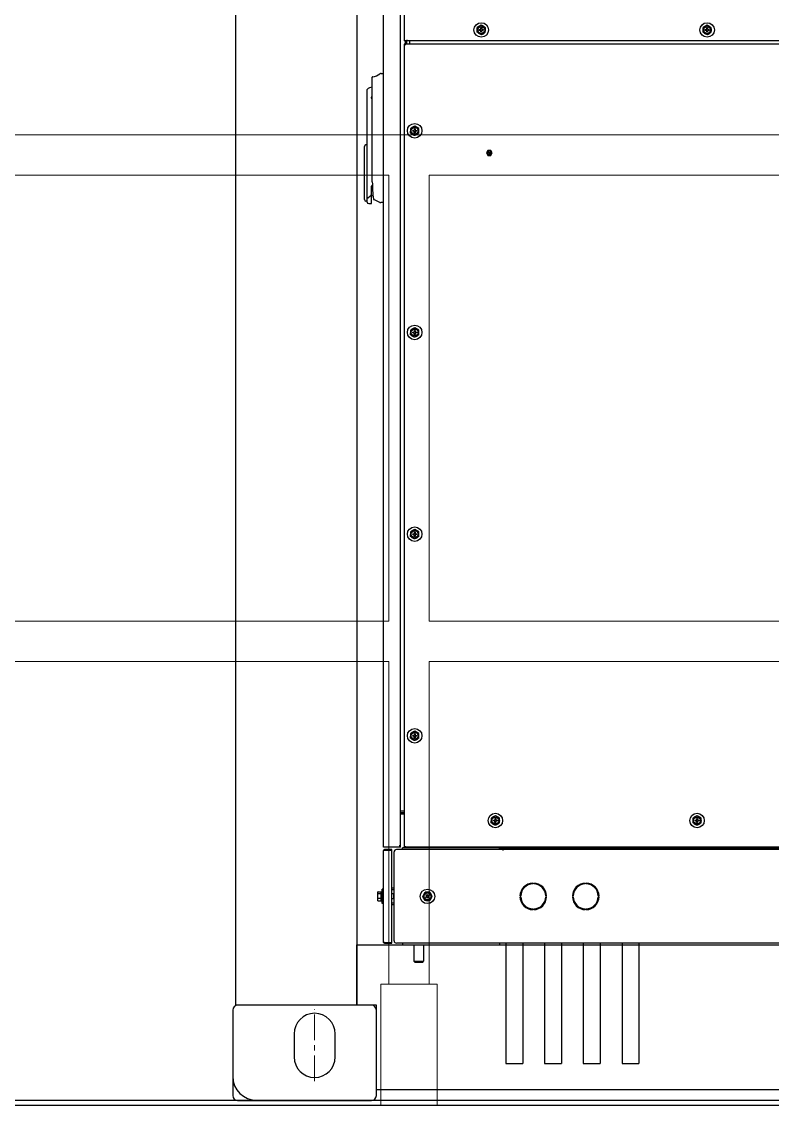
# Model space of a CAD drawing. Header units: millimetres. Extents: x 0 to 87554, y -20854 to 20404.
# Drawn here: x 35011 to 35942, y 15112 to 16455 of the extents above; entities that cross this region are included whole.
import ezdxf

# ---------------------------------------------------------------- set-up
doc = ezdxf.new("R2010")
doc.units = ezdxf.units.MM
doc.linetypes.add('CENTER', pattern=[50.8, 31.75, -6.35, 6.35, -6.35])
doc.layers.get('0').update_dxf_attribs({"lineweight": 15})
for name, color, linetype in [('02___PRT_ALL_AXES', 7, 'Continuous'), ('2401-00198_NFH-M5-12_0', 7, 'Continuous'), ('2401-00332-S-M12-30HM_0', 7, 'Continuous'), ('2401-01144-S-M6-16HWM_0', 7, 'Continuous'), ('2403-00165_B-M5-1_0', 7, 'Continuous'), ('4212-KH001_041_0', 7, 'Continuous'), ('4212-KH011_041_0', 7, 'Continuous'), ('4212-L0877_0', 7, 'Continuous'), ('4215-12647_0', 7, 'Continuous'), ('4215-12653_3_0', 7, 'Continuous'), ('4215-12655_1_0', 7, 'Continuous'), ('4215-12657_0', 7, 'Continuous'), ('4215-12661_1_0', 7, 'Continuous'), ('4215-17086_1_0', 7, 'Continuous'), ('4215-17086_4_0', 7, 'Continuous'), ('8SJ_MS839_0210_0', 7, 'Continuous'), ('8SJ_MS867-9_0570_0', 7, 'Continuous'), ('CORNER_FITTING-1_041_0', 7, 'Continuous'), ('DT-240_0', 7, 'Continuous'), ('EM-S-M6-ZC_0', 7, 'Continuous'), ('MS840-1-F____-76922_0', 7, 'Continuous'), ('MS840-1-F____-80589_0', 7, 'Continuous')]:
    doc.layers.add(name, color=color, linetype=linetype)
for name, color, linetype, lineweight in [('AM_0', 7, 'Continuous', 30), ('AM_7N', 4, 'CENTER', 15), ('THICK', 7, 'Continuous', 0)]:
    doc.layers.add(name, color=color, linetype=linetype, lineweight=lineweight)

# ---------------------------------------------------------------- blocks, each defined once
blk = doc.blocks.new('y65iu76u67u6')
at = {"color": 7, "linetype": 'Continuous'}
for p, q in [((945969.3, -88535.7), (937281.3, -88535.7)), ((938790.3, -88585.7), (937281.3, -88585.7)), ((938790.3, -89138.7), (938790.3, -88585.7)), ((938840.3, -89138.7), (938840.3, -88585.7)), ((940195.3, -88585.7), (938840.3, -88585.7)), ((938790.3, -89138.7), (937156.3, -89138.7)), ((940195.3, -89138.7), (938840.3, -89138.7)), ((938790.3, -89188.7), (937156.3, -89188.7)), ((938790.3, -89588.7), (938790.3, -89188.7)), ((938840.3, -89588.7), (938840.3, -89188.7)), ((940195.3, -89188.7), (938840.3, -89188.7)), ((938780.3, -89738.7), (938780.3, -89588.7)), ((938780.3, -89588.7), (938850.3, -89588.7)), ((938850.3, -89738.7), (938850.3, -89588.7))]:
    blk.add_line(p, q, dxfattribs=at)
at = {"layer": '02___PRT_ALL_AXES', "color": 7, "linetype": 'Continuous'}
blk.add_line((946154.3, -89738.7), (937096.3, -89738.7), dxfattribs=at)
blk = doc.blocks.new('gt55')
at = {"layer": '2401-00198_NFH-M5-12_0', "color": 87, "linetype": 'Continuous'}
for p, q in [((-2078.1, -796.8), (-2079.9, -800)), ((-2079.9, -800), (-2078.1, -803.2)), ((-2074.4, -796.8), (-2078.1, -796.8)), ((-2078.1, -799.5), (-2078, -799.5)), ((-2078.1, -800.5), (-2078.1, -799.5)), ((-2077.9, -800.5), (-2078.1, -800.5)), ((-2078.1, -803.2), (-2074.4, -803.2)), ((-2078, -799.5), (-2078, -800.3)), ((-2078, -800.3), (-2077.7, -799.5)), ((-2077.6, -799.6), (-2077.9, -800.5)), ((-2077.7, -799.5), (-2077.5, -799.5)), ((-2077.3, -800.5), (-2077.6, -799.6)), ((-2077.5, -799.5), (-2077.2, -800.3)), ((-2077.1, -800.5), (-2077.3, -800.5)), ((-2077.2, -799.5), (-2077.1, -799.5)), ((-2077.2, -800.3), (-2077.2, -799.5)), ((-2077.1, -799.5), (-2077.1, -800.5)), ((-2076.9, -799.7), (-2076.8, -799.6)), ((-2076.9, -799.8), (-2076.9, -799.7)), ((-2076.8, -799.8), (-2076.9, -799.8)), ((-2076.9, -799.9), (-2076.8, -799.9)), ((-2076.9, -800.5), (-2076.9, -799.9)), ((-2076.2, -800.5), (-2076.9, -800.5)), ((-2076.8, -799.6), (-2076.7, -799.5)), ((-2076.7, -799.6), (-2076.8, -799.7)), ((-2076.8, -799.7), (-2076.8, -799.8)), ((-2076.8, -799.9), (-2076.7, -800)), ((-2076.7, -800.1), (-2076.8, -800.1)), ((-2076.8, -800.1), (-2076.8, -800.4)), ((-2076.8, -800.4), (-2076.2, -800.4)), ((-2076.7, -799.5), (-2076.6, -799.5)), ((-2076.6, -799.6), (-2076.7, -799.6)), ((-2076.7, -800), (-2076.6, -800)), ((-2076.6, -800.1), (-2076.7, -800.1)), ((-2076.6, -799.5), (-2076.5, -799.5)), ((-2076.5, -799.6), (-2076.6, -799.6)), ((-2076.6, -800), (-2076.5, -800)), ((-2076.5, -800.1), (-2076.6, -800.1)), ((-2076.5, -799.5), (-2076.4, -799.5)), ((-2076.4, -799.6), (-2076.5, -799.6)), ((-2076.5, -800), (-2076.4, -800)), ((-2076.4, -800.1), (-2076.5, -800.1)), ((-2076.4, -799.5), (-2076.3, -799.6)), ((-2076.4, -799.7), (-2076.4, -799.6)), ((-2076.3, -799.7), (-2076.4, -799.7)), ((-2076.4, -800), (-2076.3, -799.9)), ((-2076.4, -800), (-2076.4, -800)), ((-2076.3, -800.1), (-2076.4, -800.1)), ((-2076.3, -799.6), (-2076.2, -799.7)), ((-2076.3, -799.8), (-2076.3, -799.7)), ((-2076.3, -799.8), (-2076.3, -799.8)), ((-2076.3, -799.9), (-2076.3, -799.8)), ((-2076.2, -800), (-2076.3, -800.1)), ((-2076.2, -799.7), (-2076.2, -799.8)), ((-2076.2, -799.8), (-2076.2, -799.9)), ((-2076.2, -799.9), (-2076.2, -800)), ((-2076.2, -800.4), (-2076.2, -800.5)), ((-2076, -799.9), (-2075.9, -800)), ((-2075.9, -800), (-2076, -799.9)), ((-2076, -799.9), (-2076, -799.9)), ((-2076, -800.1), (-2075.9, -800)), ((-2076, -800.2), (-2076, -800.1)), ((-2075.9, -800.1), (-2076, -800.2)), ((-2075.9, -799.8), (-2075.9, -799.8)), ((-2075.9, -799.8), (-2075.9, -800)), ((-2075.9, -800), (-2075.9, -799.8)), ((-2075.7, -799.9), (-2075.9, -800)), ((-2075.9, -800), (-2075.7, -799.9)), ((-2075.9, -800), (-2075.7, -800.1)), ((-2075.7, -800.2), (-2075.9, -800.1)), ((-2075.9, -800.1), (-2075.9, -800.2)), ((-2075.9, -800.2), (-2075.9, -800.1)), ((-2075.9, -800.2), (-2075.9, -800.2)), ((-2075.7, -799.9), (-2075.7, -799.9)), ((-2075.7, -800.1), (-2075.7, -800.2)), ((-2075.6, -800.2), (-2075.4, -800.3)), ((-2075.6, -800.4), (-2075.6, -800.2)), ((-2075.4, -800.5), (-2075.6, -800.4)), ((-2075.4, -799.5), (-2075.3, -799.5)), ((-2075.4, -800.3), (-2075.4, -799.5)), ((-2075.3, -800.5), (-2075.4, -800.5)), ((-2075.3, -799.5), (-2075.3, -800.5)), ((-2075.1, -799.5), (-2074.4, -799.5)), ((-2075.1, -799.6), (-2075.1, -799.5)), ((-2074.6, -800.1), (-2075.1, -799.6)), ((-2075.1, -800.3), (-2075, -800.3)), ((-2075.1, -800.4), (-2075.1, -800.3)), ((-2075, -800.4), (-2075.1, -800.4)), ((-2074.4, -799.6), (-2075, -799.6)), ((-2075, -799.6), (-2074.5, -800.1)), ((-2075, -800.3), (-2074.9, -800.4)), ((-2075, -800.3), (-2075, -800.3)), ((-2074.9, -800.5), (-2075, -800.4)), ((-2074.9, -800.4), (-2074.8, -800.4)), ((-2074.8, -800.5), (-2074.9, -800.5)), ((-2074.8, -800.4), (-2074.7, -800.4)), ((-2074.7, -800.5), (-2074.8, -800.5)), ((-2074.7, -800.4), (-2074.6, -800.4)), ((-2074.6, -800.5), (-2074.7, -800.5)), ((-2074.5, -800.2), (-2074.6, -800.1)), ((-2074.6, -800.4), (-2074.6, -800.3)), ((-2074.6, -800.3), (-2074.5, -800.3)), ((-2074.5, -800.4), (-2074.6, -800.5)), ((-2074.5, -800.1), (-2074.4, -800.1)), ((-2074.5, -800.3), (-2074.5, -800.2)), ((-2074.4, -800.4), (-2074.5, -800.4)), ((-2072.6, -800), (-2074.4, -796.8)), ((-2074.4, -799.5), (-2074.4, -799.6)), ((-2074.4, -803.2), (-2072.6, -800)), ((-2074.4, -800.1), (-2074.4, -800.2)), ((-2074.4, -800.2), (-2074.4, -800.3)), ((-2074.4, -800.3), (-2074.4, -800.4))]:
    blk.add_line(p, q, dxfattribs=at)
at = {"layer": '2401-00332-S-M12-30HM_0', "color": 87, "linetype": 'Continuous'}
for p, q in [((-2169.8, -1781.5), (-2169.8, -1801.9)), ((-2169.7, -1781.5), (-2169.7, -1801.9)), ((-2157.7, -1781.5), (-2157.7, -1801.9)), ((-2169.8, -1801.9), (-2169.7, -1801.9)), ((-2168.8, -1802.9), (-2169.8, -1801.9)), ((-2169.7, -1801.9), (-2157.7, -1801.9)), ((-2168.7, -1802.9), (-2169.7, -1801.9)), ((-2168.8, -1802.9), (-2168.7, -1802.9)), ((-2168.7, -1802.9), (-2158.7, -1802.9)), ((-2158.7, -1802.9), (-2157.7, -1801.9))]:
    blk.add_line(p, q, dxfattribs=at)
at = {"layer": '2401-01144-S-M6-16HWM_0', "color": 87, "linetype": 'Continuous'}
for p, q in [((-2091.3, -650.3), (-2091.2, -644.6)), ((-2086.2, -641.7), (-2091.2, -644.6)), ((-2081.2, -644.7), (-2086.2, -641.7)), ((-2081.3, -650.4), (-2081.2, -644.7)), ((-1811.3, -650.3), (-1811.2, -644.6)), ((-1806.2, -641.7), (-1811.2, -644.6)), ((-1801.2, -644.7), (-1806.2, -641.7)), ((-1801.3, -650.4), (-1801.2, -644.7)), ((-2086.3, -653.3), (-2091.3, -650.3)), ((-2088.8, -648), (-2088.7, -647)), ((-2087.3, -648), (-2088.8, -648)), ((-2088.7, -647), (-2087.2, -647)), ((-2086.8, -650), (-2086.8, -648.5)), ((-2085.8, -650), (-2086.8, -650)), ((-2086.7, -645), (-2085.7, -645)), ((-2086.7, -646.5), (-2086.7, -645)), ((-2081.3, -650.4), (-2086.3, -653.3)), ((-2085.8, -648.5), (-2085.8, -650)), ((-2085.7, -645), (-2085.7, -646.5)), ((-2083.8, -648), (-2085.3, -648)), ((-2085.2, -647), (-2083.7, -647)), ((-2083.7, -647), (-2083.8, -648)), ((-1806.3, -653.3), (-1811.3, -650.3)), ((-1808.8, -648), (-1808.7, -647)), ((-1807.3, -648), (-1808.8, -648)), ((-1808.7, -647), (-1807.2, -647)), ((-1806.8, -650), (-1806.8, -648.5)), ((-1805.8, -650), (-1806.8, -650)), ((-1806.7, -645), (-1805.7, -645)), ((-1806.7, -646.5), (-1806.7, -645)), ((-1801.3, -650.4), (-1806.3, -653.3)), ((-1805.8, -648.5), (-1805.8, -650)), ((-1805.7, -645), (-1805.7, -646.5)), ((-1803.8, -648), (-1805.3, -648)), ((-1805.2, -647), (-1803.7, -647)), ((-1803.7, -647), (-1803.8, -648)), ((-2173.8, -775.3), (-2173.7, -769.6)), ((-2168.8, -778.3), (-2173.8, -775.3)), ((-2168.7, -766.7), (-2173.7, -769.6)), ((-2171.3, -773), (-2171.2, -772)), ((-2169.8, -773), (-2171.3, -773)), ((-2171.2, -772), (-2169.7, -772)), ((-2169.3, -775), (-2169.3, -773.5)), ((-2168.3, -775), (-2169.3, -775)), ((-2169.2, -770), (-2168.2, -770)), ((-2169.2, -771.5), (-2169.2, -770)), ((-2163.8, -775.4), (-2168.8, -778.3)), ((-2163.7, -769.7), (-2168.7, -766.7)), ((-2168.3, -773.5), (-2168.3, -775)), ((-2168.2, -770), (-2168.2, -771.5)), ((-2166.3, -773), (-2167.8, -773)), ((-2167.7, -772), (-2166.2, -772)), ((-2166.2, -772), (-2166.3, -773)), ((-2163.8, -775.4), (-2163.7, -769.7)), ((-2173.8, -1025.3), (-2173.7, -1019.6)), ((-2168.7, -1016.7), (-2173.7, -1019.6)), ((-2169.2, -1020), (-2168.2, -1020)), ((-2169.2, -1021.5), (-2169.2, -1020)), ((-2163.7, -1019.7), (-2168.7, -1016.7)), ((-2168.2, -1020), (-2168.2, -1021.5)), ((-2163.8, -1025.4), (-2163.7, -1019.7)), ((-2168.8, -1028.3), (-2173.8, -1025.3)), ((-2171.3, -1023), (-2171.2, -1022)), ((-2169.8, -1023), (-2171.3, -1023)), ((-2171.2, -1022), (-2169.7, -1022)), ((-2169.3, -1025), (-2169.3, -1023.5)), ((-2168.3, -1025), (-2169.3, -1025)), ((-2163.8, -1025.4), (-2168.8, -1028.3)), ((-2168.3, -1023.5), (-2168.3, -1025)), ((-2166.3, -1023), (-2167.8, -1023)), ((-2167.7, -1022), (-2166.2, -1022)), ((-2166.2, -1022), (-2166.3, -1023)), ((-2173.8, -1275.3), (-2173.7, -1269.6)), ((-2168.8, -1278.3), (-2173.8, -1275.3)), ((-2168.7, -1266.7), (-2173.7, -1269.6)), ((-2171.3, -1273), (-2171.2, -1272)), ((-2169.8, -1273), (-2171.3, -1273)), ((-2171.2, -1272), (-2169.7, -1272)), ((-2169.3, -1275), (-2169.3, -1273.5)), ((-2168.3, -1275), (-2169.3, -1275)), ((-2169.2, -1270), (-2168.2, -1270)), ((-2169.2, -1271.5), (-2169.2, -1270)), ((-2163.8, -1275.4), (-2168.8, -1278.3)), ((-2163.7, -1269.7), (-2168.7, -1266.7)), ((-2168.3, -1273.5), (-2168.3, -1275)), ((-2168.2, -1270), (-2168.2, -1271.5)), ((-2166.3, -1273), (-2167.8, -1273)), ((-2167.7, -1272), (-2166.2, -1272)), ((-2166.2, -1272), (-2166.3, -1273)), ((-2163.8, -1275.4), (-2163.7, -1269.7)), ((-2168.7, -1516.7), (-2173.7, -1519.6)), ((-2163.7, -1519.7), (-2168.7, -1516.7)), ((-2173.8, -1525.3), (-2173.7, -1519.6)), ((-2168.8, -1528.3), (-2173.8, -1525.3)), ((-2171.3, -1523), (-2171.2, -1522)), ((-2169.8, -1523), (-2171.3, -1523)), ((-2171.2, -1522), (-2169.7, -1522)), ((-2169.3, -1525), (-2169.3, -1523.5)), ((-2168.3, -1525), (-2169.3, -1525)), ((-2169.2, -1520), (-2168.2, -1520)), ((-2169.2, -1521.5), (-2169.2, -1520)), ((-2163.8, -1525.4), (-2168.8, -1528.3)), ((-2168.3, -1523.5), (-2168.3, -1525)), ((-2168.2, -1520), (-2168.2, -1521.5)), ((-2166.3, -1523), (-2167.8, -1523)), ((-2167.7, -1522), (-2166.2, -1522)), ((-2166.2, -1522), (-2166.3, -1523)), ((-2163.8, -1525.4), (-2163.7, -1519.7)), ((-2073.8, -1630.3), (-2073.7, -1624.6)), ((-2068.7, -1621.7), (-2073.7, -1624.6)), ((-2069.2, -1625), (-2068.2, -1625)), ((-2069.2, -1626.5), (-2069.2, -1625)), ((-2063.7, -1624.7), (-2068.7, -1621.7)), ((-2068.2, -1625), (-2068.2, -1626.5)), ((-2063.8, -1630.4), (-2063.7, -1624.7)), ((-1823.8, -1630.3), (-1823.7, -1624.6)), ((-1818.7, -1621.7), (-1823.7, -1624.6)), ((-1819.2, -1625), (-1818.2, -1625)), ((-1819.2, -1626.5), (-1819.2, -1625)), ((-1813.7, -1624.7), (-1818.7, -1621.7)), ((-1818.2, -1625), (-1818.2, -1626.5)), ((-1813.8, -1630.4), (-1813.7, -1624.7)), ((-2068.8, -1633.3), (-2073.8, -1630.3)), ((-2071.3, -1628), (-2071.2, -1627)), ((-2069.8, -1628), (-2071.3, -1628)), ((-2071.2, -1627), (-2069.7, -1627)), ((-2069.3, -1630), (-2069.3, -1628.5)), ((-2068.3, -1630), (-2069.3, -1630)), ((-2063.8, -1630.4), (-2068.8, -1633.3)), ((-2068.3, -1628.5), (-2068.3, -1630)), ((-2066.3, -1628), (-2067.8, -1628)), ((-2067.7, -1627), (-2066.2, -1627)), ((-2066.2, -1627), (-2066.3, -1628)), ((-1818.8, -1633.3), (-1823.8, -1630.3)), ((-1821.3, -1628), (-1821.2, -1627)), ((-1819.8, -1628), (-1821.3, -1628)), ((-1821.2, -1627), (-1819.7, -1627)), ((-1819.3, -1630), (-1819.3, -1628.5)), ((-1818.3, -1630), (-1819.3, -1630)), ((-1813.8, -1630.4), (-1818.8, -1633.3)), ((-1818.3, -1628.5), (-1818.3, -1630)), ((-1816.3, -1628), (-1817.8, -1628)), ((-1817.7, -1627), (-1816.2, -1627)), ((-1816.2, -1627), (-1816.3, -1628)), ((-2214.5, -1727), (-2214.5, -1716)), ((-2214.2, -1715.8), (-2210.8, -1715.8)), ((-2214.2, -1718.1), (-2210.8, -1718.1)), ((-2210.5, -1727), (-2210.5, -1716)), ((-2208.9, -1716.2), (-2210.5, -1716.2)), ((-2207.3, -1712.5), (-2208.9, -1712.5)), ((-2208.9, -1730.5), (-2208.9, -1712.5)), ((-2194.7, -1718.5), (-2197.3, -1718.5)), ((-2194.7, -1724.5), (-2194.7, -1718.5)), ((-2194.5, -1718.7), (-2194.7, -1718.5)), ((-2194.5, -1724.3), (-2194.5, -1718.7)), ((-2158.8, -1721.5), (-2155.9, -1716.5)), ((-2150.1, -1716.5), (-2155.9, -1716.5)), ((-2154.7, -1719.6), (-2153.8, -1719.1)), ((-2153.8, -1719.1), (-2153.1, -1720.4)), ((-2147.2, -1721.5), (-2150.1, -1716.5)), ((-2214.2, -1723.8), (-2210.8, -1723.8)), ((-2214.2, -1727.2), (-2210.8, -1727.2)), ((-2208.9, -1726.8), (-2210.5, -1726.8)), ((-2207.3, -1730.5), (-2208.9, -1730.5)), ((-2194.7, -1724.5), (-2197.3, -1724.5)), ((-2194.5, -1724.3), (-2194.7, -1724.5)), ((-2155.9, -1726.5), (-2158.8, -1721.5)), ((-2150.1, -1726.5), (-2155.9, -1726.5)), ((-2155.4, -1722.3), (-2154.1, -1721.6)), ((-2154.9, -1723.2), (-2155.4, -1722.3)), ((-2153.6, -1722.4), (-2154.9, -1723.2)), ((-2153.9, -1720.9), (-2154.7, -1719.6)), ((-2152.2, -1723.9), (-2152.9, -1722.6)), ((-2152.4, -1720.6), (-2151.1, -1719.8)), ((-2151.3, -1723.4), (-2152.2, -1723.9)), ((-2152.1, -1722.1), (-2151.3, -1723.4)), ((-2150.6, -1720.7), (-2151.9, -1721.4)), ((-2151.1, -1719.8), (-2150.6, -1720.7)), ((-2150.1, -1726.5), (-2147.2, -1721.5))]:
    blk.add_line(p, q, dxfattribs=at)
for centre, radius in [((-2086.3, -647.5), 9), ((-2086.3, -647.5), 4.25), ((-1806.3, -647.5), 9), ((-1806.3, -647.5), 4.25), ((-2168.8, -772.5), 9), ((-2168.8, -772.5), 4.25), ((-2168.8, -1022.5), 9), ((-2168.8, -1022.5), 4.25), ((-2168.8, -1272.5), 9), ((-2168.8, -1272.5), 4.25), ((-2168.8, -1522.5), 9), ((-2168.8, -1522.5), 4.25), ((-2068.8, -1627.5), 9), ((-2068.8, -1627.5), 4.25), ((-1818.8, -1627.5), 9), ((-1818.8, -1627.5), 4.25), ((-2153, -1721.5), 9), ((-2153, -1721.5), 4.25)]:
    blk.add_circle(centre, radius, dxfattribs=at)
for centre, radius, start, end in [((-2086.3, -647.5), 5.47, 143.4987, 155.4836), ((-2086.3, -647.5), 5.35, 98.6515, 140.3309), ((-2086.3, -647.5), 5.47, 83.4987, 95.4836), ((-2086.3, -647.5), 5.35, 38.6515, 80.3309), ((-2086.3, -647.5), 5.47, 23.4987, 35.4836), ((-1806.3, -647.5), 5.47, 143.4987, 155.4836), ((-1806.3, -647.5), 5.35, 98.6515, 140.3309), ((-1806.3, -647.5), 5.47, 83.4987, 95.4836), ((-1806.3, -647.5), 5.35, 38.6515, 80.3309), ((-1806.3, -647.5), 5.47, 23.4987, 35.4836), ((-2086.3, -647.5), 5.35, 158.6515, 200.3309), ((-2086.3, -647.5), 5.47, 203.4987, 215.4836), ((-2086.3, -647.5), 5.35, 218.6515, 260.3309), ((-2087.3, -648.5), 0.5, 359.4912, 89.4912), ((-2087.2, -646.5), 0.5, 269.4912, 359.4912), ((-2086.3, -647.5), 5.47, 263.4987, 275.4836), ((-2085.3, -648.5), 0.5, 89.4912, 179.4912), ((-2085.2, -646.5), 0.5, 179.4912, 269.4912), ((-2086.3, -647.5), 5.35, 278.6515, 320.3309), ((-2086.3, -647.5), 5.47, 323.4987, 335.4836), ((-2086.3, -647.5), 5.35, 338.6515, 20.3309), ((-1806.3, -647.5), 5.35, 158.6515, 200.3309), ((-1806.3, -647.5), 5.47, 203.4987, 215.4836), ((-1806.3, -647.5), 5.35, 218.6515, 260.3309), ((-1807.3, -648.5), 0.5, 359.4912, 89.4912), ((-1807.2, -646.5), 0.5, 269.4912, 359.4912), ((-1806.3, -647.5), 5.47, 263.4987, 275.4836), ((-1805.3, -648.5), 0.5, 89.4912, 179.4912), ((-1805.2, -646.5), 0.5, 179.4912, 269.4912), ((-1806.3, -647.5), 5.35, 278.6515, 320.3309), ((-1806.3, -647.5), 5.47, 323.4987, 335.4836), ((-1806.3, -647.5), 5.35, 338.6515, 20.3309), ((-2168.8, -772.5), 5.35, 158.6515, 200.3309), ((-2168.8, -772.5), 5.47, 203.4987, 215.4836), ((-2168.8, -772.5), 5.47, 143.4987, 155.4836), ((-2168.8, -772.5), 5.35, 98.6515, 140.3309), ((-2168.8, -772.5), 5.35, 218.6515, 260.3309), ((-2169.8, -773.5), 0.5, 359.4912, 89.4912), ((-2169.7, -771.5), 0.5, 269.4912, 359.4912), ((-2168.8, -772.5), 5.47, 263.4987, 275.4836), ((-2168.8, -772.5), 5.47, 83.4987, 95.4836), ((-2167.8, -773.5), 0.5, 89.4912, 179.4912), ((-2167.7, -771.5), 0.5, 179.4912, 269.4912), ((-2168.8, -772.5), 5.35, 38.6515, 80.3309), ((-2168.8, -772.5), 5.35, 278.6515, 320.3309), ((-2168.8, -772.5), 5.47, 323.4987, 335.4836), ((-2168.8, -772.5), 5.47, 23.4987, 35.4836), ((-2168.8, -772.5), 5.35, 338.6515, 20.3309), ((-2168.8, -1022.5), 5.35, 158.6515, 200.3309), ((-2168.8, -1022.5), 5.47, 143.4987, 155.4836), ((-2168.8, -1022.5), 5.35, 98.6515, 140.3309), ((-2168.8, -1022.5), 5.47, 83.4987, 95.4836), ((-2168.8, -1022.5), 5.35, 38.6515, 80.3309), ((-2168.8, -1022.5), 5.47, 23.4987, 35.4836), ((-2168.8, -1022.5), 5.35, 338.6515, 20.3309), ((-2168.8, -1022.5), 5.47, 203.4987, 215.4836), ((-2168.8, -1022.5), 5.35, 218.6515, 260.3309), ((-2169.8, -1023.5), 0.5, 359.4912, 89.4912), ((-2169.7, -1021.5), 0.5, 269.4912, 359.4912), ((-2168.8, -1022.5), 5.47, 263.4987, 275.4836), ((-2167.8, -1023.5), 0.5, 89.4912, 179.4912), ((-2167.7, -1021.5), 0.5, 179.4912, 269.4912), ((-2168.8, -1022.5), 5.35, 278.6515, 320.3309), ((-2168.8, -1022.5), 5.47, 323.4987, 335.4836), ((-2168.8, -1272.5), 5.35, 158.6515, 200.3309), ((-2168.8, -1272.5), 5.47, 203.4987, 215.4836), ((-2168.8, -1272.5), 5.47, 143.4987, 155.4836), ((-2168.8, -1272.5), 5.35, 98.6515, 140.3309), ((-2168.8, -1272.5), 5.35, 218.6515, 260.3309), ((-2169.8, -1273.5), 0.5, 359.4912, 89.4912), ((-2169.7, -1271.5), 0.5, 269.4912, 359.4912), ((-2168.8, -1272.5), 5.47, 83.4987, 95.4836), ((-2167.8, -1273.5), 0.5, 89.4912, 179.4912), ((-2167.7, -1271.5), 0.5, 179.4912, 269.4912), ((-2168.8, -1272.5), 5.35, 38.6515, 80.3309), ((-2168.8, -1272.5), 5.35, 278.6515, 320.3309), ((-2168.8, -1272.5), 5.47, 323.4987, 335.4836), ((-2168.8, -1272.5), 5.47, 23.4987, 35.4836), ((-2168.8, -1272.5), 5.35, 338.6515, 20.3309), ((-2168.8, -1272.5), 5.47, 263.4987, 275.4836), ((-2168.8, -1522.5), 5.35, 98.6515, 140.3309), ((-2168.8, -1522.5), 5.47, 83.4987, 95.4836), ((-2168.8, -1522.5), 5.35, 38.6515, 80.3309), ((-2168.8, -1522.5), 5.35, 158.6515, 200.3309), ((-2168.8, -1522.5), 5.47, 203.4987, 215.4836), ((-2168.8, -1522.5), 5.47, 143.4987, 155.4836), ((-2168.8, -1522.5), 5.35, 218.6515, 260.3309), ((-2169.8, -1523.5), 0.5, 359.4912, 89.4912), ((-2169.7, -1521.5), 0.5, 269.4912, 359.4912), ((-2168.8, -1522.5), 5.47, 263.4987, 275.4836), ((-2167.8, -1523.5), 0.5, 89.4912, 179.4912), ((-2167.7, -1521.5), 0.5, 179.4912, 269.4912), ((-2168.8, -1522.5), 5.35, 278.6515, 320.3309), ((-2168.8, -1522.5), 5.47, 323.4987, 335.4836), ((-2168.8, -1522.5), 5.47, 23.4987, 35.4836), ((-2168.8, -1522.5), 5.35, 338.6515, 20.3309), ((-2068.8, -1627.5), 5.47, 143.4987, 155.4836), ((-2068.8, -1627.5), 5.35, 98.6515, 140.3309), ((-2068.8, -1627.5), 5.47, 83.4987, 95.4836), ((-2068.8, -1627.5), 5.35, 38.6515, 80.3309), ((-2068.8, -1627.5), 5.47, 23.4987, 35.4836), ((-1818.8, -1627.5), 5.47, 143.4987, 155.4836), ((-1818.8, -1627.5), 5.35, 98.6515, 140.3309), ((-1818.8, -1627.5), 5.47, 83.4987, 95.4836), ((-1818.8, -1627.5), 5.35, 38.6515, 80.3309), ((-1818.8, -1627.5), 5.47, 23.4987, 35.4836), ((-2068.8, -1627.5), 5.35, 158.6515, 200.3309), ((-2068.8, -1627.5), 5.47, 203.4987, 215.4836), ((-2068.8, -1627.5), 5.35, 218.6515, 260.3309), ((-2069.8, -1628.5), 0.5, 359.4912, 89.4912), ((-2069.7, -1626.5), 0.5, 269.4912, 359.4912), ((-2068.8, -1627.5), 5.47, 263.4987, 275.4836), ((-2067.8, -1628.5), 0.5, 89.4912, 179.4912), ((-2067.7, -1626.5), 0.5, 179.4912, 269.4912), ((-2068.8, -1627.5), 5.35, 278.6515, 320.3309), ((-2068.8, -1627.5), 5.47, 323.4987, 335.4836), ((-2068.8, -1627.5), 5.35, 338.6515, 20.3309), ((-1818.8, -1627.5), 5.35, 158.6515, 200.3309), ((-1818.8, -1627.5), 5.47, 203.4987, 215.4836), ((-1818.8, -1627.5), 5.35, 218.6515, 260.3309), ((-1819.8, -1628.5), 0.5, 359.4912, 89.4912), ((-1819.7, -1626.5), 0.5, 269.4912, 359.4912), ((-1818.8, -1627.5), 5.47, 263.4987, 275.4836), ((-1817.8, -1628.5), 0.5, 89.4912, 179.4912), ((-1817.7, -1626.5), 0.5, 179.4912, 269.4912), ((-1818.8, -1627.5), 5.35, 278.6515, 320.3309), ((-1818.8, -1627.5), 5.47, 323.4987, 335.4836), ((-1818.8, -1627.5), 5.35, 338.6515, 20.3309), ((-2153, -1721.5), 5.35, 129.1657, 170.8451), ((-2153, -1721.5), 5.47, 114.013, 125.9978), ((-2153, -1721.5), 5.35, 69.1657, 110.8451), ((-2153, -1721.5), 5.47, 54.013, 65.9978), ((-2153, -1721.5), 5.35, 9.1657, 50.8451), ((-2153, -1721.5), 5.47, 174.013, 185.9978), ((-2153, -1721.5), 5.35, 189.1657, 230.8451), ((-2153, -1721.5), 5.47, 234.013, 245.9978), ((-2153, -1721.5), 5.35, 249.1657, 290.8451), ((-2154.4, -1721.1), 0.5, 300.0054, 30.0054), ((-2153.4, -1722.9), 0.5, 30.0054, 120.0054), ((-2152.6, -1720.1), 0.5, 210.0054, 300.0054), ((-2151.6, -1721.9), 0.5, 120.0054, 210.0054), ((-2153, -1721.5), 5.47, 294.013, 305.9978), ((-2153, -1721.5), 5.35, 309.1657, 350.8451), ((-2153, -1721.5), 5.47, 354.013, 5.9978)]:
    blk.add_arc(centre, radius, start, end, dxfattribs=at)
for points in [[(-2214.2, -1715.8), (-2214.3, -1715.8), (-2214.4, -1715.9), (-2214.5, -1716)], [(-2214.5, -1717.8), (-2214.4, -1717.9), (-2214.3, -1718), (-2214.2, -1718.1)], [(-2214.2, -1718.1), (-2214.3, -1718.3), (-2214.4, -1718.5), (-2214.5, -1718.8)], [(-2210.8, -1715.8), (-2210.6, -1715.8), (-2210.5, -1715.9), (-2210.5, -1716)], [(-2210.5, -1717.8), (-2210.5, -1717.9), (-2210.6, -1718), (-2210.8, -1718.1)], [(-2210.8, -1718.1), (-2210.6, -1718.3), (-2210.5, -1718.5), (-2210.5, -1718.8)], [(-2214.5, -1723.2), (-2214.4, -1723.4), (-2214.3, -1723.6), (-2214.2, -1723.8)], [(-2214.2, -1723.8), (-2214.3, -1724), (-2214.4, -1724.1), (-2214.5, -1724.2)], [(-2214.5, -1726.9), (-2214.4, -1727), (-2214.3, -1727.1), (-2214.2, -1727.2)], [(-2214.2, -1727.2), (-2214.3, -1727.2), (-2214.4, -1727.1), (-2214.5, -1727)], [(-2210.5, -1723.2), (-2210.5, -1723.4), (-2210.6, -1723.6), (-2210.8, -1723.8)], [(-2210.8, -1723.8), (-2210.6, -1724), (-2210.5, -1724.1), (-2210.5, -1724.2)], [(-2210.5, -1726.9), (-2210.5, -1727), (-2210.6, -1727.1), (-2210.8, -1727.2)], [(-2210.8, -1727.2), (-2210.6, -1727.2), (-2210.5, -1727.1), (-2210.5, -1727)]]:
    blk.add_open_spline(points, degree=3, dxfattribs=at)
at = {"layer": '2403-00165_B-M5-1_0', "color": 87, "linetype": 'Continuous'}
for p, q in [((-1875.6, -1661.5), (-1875.6, -1663.5)), ((-1869.5, -1661.5), (-1869.5, -1663.5))]:
    blk.add_line(p, q, dxfattribs=at)
at = {"layer": '4212-KH001_041_0', "color": 87, "linetype": 'Continuous'}
for p, q in [((-2186.3, -1617.5), (-2181.8, -1617.5)), ((-2186.3, -1619), (-2181.8, -1619))]:
    blk.add_line(p, q, dxfattribs=at)
at = {"layer": '4212-KH011_041_0', "color": 87, "linetype": 'Continuous'}
for p, q in [((-2180.3, -665), (-2180.3, -661)), ((-2178.8, -661), (-2178.8, -665)), ((-2181.8, -1616), (-2186.3, -1616))]:
    blk.add_line(p, q, dxfattribs=at)
at = {"layer": '4212-L0877_0', "color": 87, "linetype": 'Continuous'}
for p, q in [((-2157.8, -1661.5), (-2157.8, -1660.5)), ((-2063.8, -1661.5), (-1611.3, -1661.5))]:
    blk.add_line(p, q, dxfattribs=at)
at = {"layer": '4215-12647_0', "color": 87, "linetype": 'Continuous'}
for p, q in [((-1618.8, -1663.5), (-2191.3, -1663.5)), ((-2059.3, -1664.5), (-2059.3, -1663.5)), ((-2194.3, -1776.5), (-2194.3, -1666.5)), ((-2022.3, -1705), (-2022.3, -1706)), ((-2021.3, -1706), (-2021.3, -1705)), ((-1957.3, -1705), (-1957.3, -1706)), ((-1956.3, -1706), (-1956.3, -1705)), ((-2037.2, -1721), (-2038.2, -1721)), ((-2038.2, -1722), (-2037.2, -1722)), ((-2005.3, -1721), (-2006.3, -1721)), ((-2006.3, -1722), (-2005.3, -1722)), ((-1972.2, -1721), (-1973.2, -1721)), ((-1973.2, -1722), (-1972.2, -1722)), ((-1940.3, -1721), (-1941.3, -1721)), ((-1941.3, -1722), (-1940.3, -1722)), ((-2022.3, -1737), (-2022.3, -1738)), ((-2021.3, -1738), (-2021.3, -1737)), ((-1957.3, -1737), (-1957.3, -1738)), ((-1956.3, -1738), (-1956.3, -1737)), ((-1618.8, -1779.5), (-2191.3, -1779.5)), ((-2059.3, -1778.5), (-2059.3, -1779.5))]:
    blk.add_line(p, q, dxfattribs=at)
for centre, radius, start, end in [((-2191.3, -1666.5), 3, 90, 180), ((-2021.8, -1721.5), 16.5, 91.7365, 178.2635), ((-2021.8, -1721.5), 16.5, 1.7365, 88.2635), ((-1956.8, -1721.5), 16.5, 91.7365, 178.2635), ((-1956.8, -1721.5), 16.5, 1.7365, 88.2635), ((-2021.8, -1721.5), 15.5, 91.8486, 178.1514), ((-2021.8, -1721.5), 15.5, 1.8486, 88.1514), ((-1956.8, -1721.5), 15.5, 91.8486, 178.1514), ((-1956.8, -1721.5), 15.5, 1.8486, 88.1514), ((-2021.8, -1721.5), 16.5, 181.7365, 268.2635), ((-2021.8, -1721.5), 15.5, 181.8486, 268.1514), ((-2021.8, -1721.5), 16.5, 271.7365, 358.2635), ((-2021.8, -1721.5), 15.5, 271.8486, 358.1514), ((-1956.8, -1721.5), 16.5, 181.7365, 268.2635), ((-1956.8, -1721.5), 15.5, 181.8486, 268.1514), ((-1956.8, -1721.5), 16.5, 271.7365, 358.2635), ((-1956.8, -1721.5), 15.5, 271.8486, 358.1514), ((-2191.3, -1776.5), 3, 180, 270)]:
    blk.add_arc(centre, radius, start, end, dxfattribs=at)
at = {"layer": '4215-12653_3_0', "color": 87, "linetype": 'Continuous'}
for p, q in [((-930.8, -665), (-2181.8, -665)), ((-2181.8, -665), (-2181.8, -1660.5)), ((-2180.4, -665), (-2180.4, -666.4)), ((-2175.4, -661), (-2175.4, -665)), ((-930.8, -1660.5), (-2181.8, -1660.5)), ((-2180.4, -1659.1), (-2180.4, -1660.5))]:
    blk.add_line(p, q, dxfattribs=at)
blk.add_circle((-2076.3, -800), 2.5, dxfattribs=at)
at = {"layer": '4215-12655_1_0', "color": 87, "linetype": 'Continuous'}
for p, q in [((-2181.8, 352.5), (-2181.8, -661)), ((-930.8, -661), (-2181.8, -661)), ((-2178.4, -659.8), (-2178.4, -661))]:
    blk.add_line(p, q, dxfattribs=at)
at = {"layer": '4215-12657_0', "color": 87, "linetype": 'Continuous'}
for p, q in [((-2206.3, -1664.5), (-2207.3, -1664.5)), ((-2207.3, -1778.5), (-2207.3, -1664.5)), ((-2197.3, -1663.5), (-2206.3, -1663.5)), ((-2206.3, -1663.5), (-2206.3, -1664.5)), ((-2197.3, -1664.5), (-2206.3, -1664.5)), ((-2197.3, -1779.5), (-2197.3, -1663.5)), ((-2206.3, -1778.5), (-2207.3, -1778.5)), ((-2206.3, -1778.5), (-2197.3, -1778.5)), ((-2206.3, -1779.5), (-2206.3, -1778.5)), ((-2206.3, -1779.5), (-2197.3, -1779.5))]:
    blk.add_line(p, q, dxfattribs=at)
for centre, start, end in [((-2206.3, -1664.5), 90, 180), ((-2206.3, -1778.5), 180, 270)]:
    blk.add_arc(centre, 1, start, end, dxfattribs=at)
at = {"layer": '4215-12661_1_0', "color": 87, "linetype": 'Continuous'}
for p, q in [((-2207.3, -1660.5), (-2207.3, 352.5)), ((-2186.3, -1660.5), (-2186.3, 320.5)), ((-2186.3, -1660.5), (-2207.3, -1660.5)), ((-2188, -1658.3), (-2186.3, -1658.3))]:
    blk.add_line(p, q, dxfattribs=at)
at = {"layer": '4215-17086_1_0', "color": 87, "linetype": 'Continuous'}
for p, q in [((-2063.8, -1661.5), (-2183.8, -1661.5)), ((-2183.8, -1663.5), (-2183.8, -1661.5)), ((-2063.8, -1663.5), (-2063.8, -1661.5)), ((-2183.8, -1779.5), (-2183.8, -1781.5)), ((-2183.8, -1781.5), (-2063.8, -1781.5)), ((-2063.8, -1779.5), (-2063.8, -1781.5))]:
    blk.add_line(p, q, dxfattribs=at)
at = {"layer": '4215-17086_4_0', "color": 87, "linetype": 'Continuous'}
for p, q in [((-2194.3, -1711.5), (-2197.3, -1711.5)), ((-2194.3, -1713.5), (-2197.3, -1713.5)), ((-2197.3, -1729.5), (-2194.3, -1729.5)), ((-2197.3, -1731.5), (-2194.3, -1731.5))]:
    blk.add_line(p, q, dxfattribs=at)
at = {"layer": '8SJ_MS839_0210_0', "color": 87, "linetype": 'Continuous'}
for p, q in [((-2231.2, -857.8), (-2231.2, -792.1)), ((-2227.7, -790.1), (-2229.2, -790.1)), ((-2227.7, -859.8), (-2229.2, -859.8))]:
    blk.add_line(p, q, dxfattribs=at)
for centre, start, end in [((-2229.2, -792.1), 90, 180), ((-2229.2, -857.8), 180, 270)]:
    blk.add_arc(centre, 2, start, end, dxfattribs=at)
at = {"layer": '8SJ_MS867-9_0570_0', "color": 87, "linetype": 'Continuous'}
for p, q in [((-2222.7, -731.3), (-2222.6, -731.3)), ((-2222.6, -731.4), (-2222.7, -731.4)), ((-2222.7, -731.6), (-2222.6, -731.6)), ((-2222.6, -731.7), (-2222.7, -731.7)), ((-2222.7, -731.8), (-2222.6, -731.9)), ((-2222.6, -731), (-2222.6, -731.1)), ((-2222.6, -731.1), (-2222.6, -731.1)), ((-2222.6, -731.9), (-2222.6, -732)), ((-2222.6, -732.1), (-2222.5, -732.1)), ((-2222.5, -730.8), (-2222.5, -730.8)), ((-2222.5, -730.9), (-2222.5, -730.9)), ((-2222.5, -732.2), (-2222.5, -732.2)), ((-2222.4, -730.5), (-2222.3, -730.6)), ((-2222.4, -730.6), (-2222.4, -730.6)), ((-2222.4, -732.3), (-2222.4, -732.3)), ((-2222.3, -732.4), (-2222.4, -732.4)), ((-2222.3, -732.6), (-2222.2, -732.6)), ((-2222.2, -730.3), (-2222.2, -730.4)), ((-2222.2, -730.4), (-2222.2, -730.4)), ((-2222.2, -732.6), (-2222.2, -732.6)), ((-2222.1, -732.7), (-2222, -732.7)), ((-2222, -730.3), (-2222, -730.2)), ((-2222, -732.8), (-2222, -732.8)), ((-2221.9, -730.2), (-2221.9, -730.2)), ((-2221.8, -730.1), (-2221.8, -730.1)), ((-2221.8, -732.9), (-2221.8, -732.9)), ((-2221.7, -730.1), (-2221.7, -730.1)), ((-2221.7, -732.9), (-2221.7, -732.9)), ((-2221.6, -733), (-2221.5, -733)), ((-2221.5, -730), (-2221.5, -730)), ((-2221.5, -733), (-2221.4, -733)), ((-2221.4, -730), (-2221.4, -730)), ((-2221.3, -733), (-2221.3, -733))]:
    blk.add_line(p, q, dxfattribs=at)
for radius, start, end in [(1.5, 162.8639, 165.5045), (1.5, 173.1496, 175.7902), (1.5, 183.4353, 186.0759), (1.5, 193.721, 196.3616), (1.5, 152.5782, 155.2188), (1.5, 204.0067, 206.6473), (1.5, 142.2924, 144.9331), (1.5, 214.2924, 216.9331), (1.5, 132.0067, 134.6473), (1, 95.7517, 264.2588), (1.5, 224.5782, 227.2188), (1.5, 121.721, 124.3616), (1.5, 234.8639, 237.5045), (1.5, 111.4353, 114.0759), (1.5, 245.1496, 247.7902), (1.5, 101.1496, 103.7902), (1.5, 255.4353, 258.0759)]:
    blk.add_arc((-2221.2, -731.5), radius, start, end, dxfattribs=at)
at = {"layer": 'AM_0', "color": 87}
for p, q in [((-2394.3, -1862.5), (-2394.3, -1968.5)), ((-2222.3, -1856.5), (-2388.3, -1856.5)), ((-2216.3, -1968.5), (-2216.3, -1862.5)), ((-2318.3, -1892), (-2318.3, -1920.5)), ((-2267.3, -1920.5), (-2267.3, -1892)), ((-2388.3, -1974.5), (-2222.3, -1974.5))]:
    blk.add_line(p, q, dxfattribs=at)
for centre, radius, start, end in [((-2388.3, -1862.5), 6, 90, 180), ((-2292.8, -1892), 25.5, 0, 180), ((-2222.3, -1862.5), 6, 0, 90), ((-2292.8, -1920.5), 25.5, 180, 0), ((-2364.3, -1944.5), 30, 180, 270), ((-2388.3, -1968.5), 6, 180, 270), ((-2222.3, -1968.5), 6, 270, 0)]:
    blk.add_arc(centre, radius, start, end, dxfattribs=at)
at = {"layer": 'AM_7N', "color": 87}
blk.add_line((-2292.8, -1950.5), (-2292.8, -1861.5), dxfattribs=at)
at = {"layer": 'CORNER_FITTING-1_041_0', "color": 87, "linetype": 'Continuous'}
for p, q in [((-2178.8, -1660.5), (-2178.8, -1661.5)), ((-2176.3, -1660.5), (-2176.3, -1661.5)), ((-2161.3, -1660.5), (-2161.3, -1661.5)), ((-2158.8, -1660.5), (-2158.8, -1661.5))]:
    blk.add_line(p, q, dxfattribs=at)
at = {"layer": 'DT-240_0', "color": 87, "linetype": 'Continuous'}
for p, q in [((-2055.8, -1661.5), (-2055.8, -1663.5)), ((-2034.8, -1661.5), (-2034.8, -1663.5)), ((-2007.8, -1661.5), (-2007.8, -1663.5)), ((-1986.8, -1661.5), (-1986.8, -1663.5)), ((-1959.8, -1661.5), (-1959.8, -1663.5)), ((-1938.8, -1661.5), (-1938.8, -1663.5)), ((-1911.8, -1661.5), (-1911.8, -1663.5)), ((-1890.8, -1661.5), (-1890.8, -1663.5)), ((-1959.8, -1705.3), (-1959.8, -1706.3)), ((-2034.8, -1711.4), (-2034.8, -1713.1)), ((-2007.8, -1712.8), (-2007.8, -1714.9)), ((-2034.8, -1729.9), (-2034.8, -1731.6)), ((-2007.8, -1728.1), (-2007.8, -1730.2)), ((-1959.8, -1736.7), (-1959.8, -1737.7)), ((-2055.8, -1779.5), (-2055.8, -1928.8)), ((-2034.8, -1779.5), (-2034.8, -1928.8)), ((-2007.8, -1779.5), (-2007.8, -1928.8)), ((-1986.8, -1779.5), (-1986.8, -1928.8)), ((-1959.8, -1779.5), (-1959.8, -1928.8)), ((-1938.8, -1779.5), (-1938.8, -1928.8)), ((-1911.8, -1779.5), (-1911.8, -1928.8)), ((-1890.8, -1779.5), (-1890.8, -1928.8)), ((-2055.8, -1928.8), (-2034.8, -1928.8)), ((-2007.8, -1928.8), (-1986.8, -1928.8)), ((-1959.8, -1928.8), (-1938.8, -1928.8)), ((-1911.8, -1928.8), (-1890.8, -1928.8))]:
    blk.add_line(p, q, dxfattribs=at)
at = {"layer": 'EM-S-M6-ZC_0', "color": 87, "linetype": 'Continuous'}
for p, q in [((-2047, -1661.5), (-2047, -1663.5)), ((-2039.5, -1661.5), (-2039.5, -1663.5)), ((-1977, -1661.5), (-1977, -1663.5)), ((-1969.5, -1661.5), (-1969.5, -1663.5)), ((-1907, -1661.5), (-1907, -1663.5)), ((-1899.5, -1661.5), (-1899.5, -1663.5))]:
    blk.add_line(p, q, dxfattribs=at)
at = {"layer": 'MS840-1-F____-76922_0', "color": 87, "linetype": 'Continuous'}
for p, q in [((-2227.7, -860.8), (-2227.7, -721.2)), ((-2222.2, -862.7), (-2222.2, -841)), ((-2222.2, -852.7), (-2221.2, -852.7)), ((-2225.7, -862.7), (-2222.2, -862.7))]:
    blk.add_line(p, q, dxfattribs=at)
for centre, radius, start, end in [((-2220.8, -728.5), 10, 92.8478, 133.5963), ((-2221.2, -731.5), 1.55, 93.7561, 266.2635), ((-2221.2, -839.7), 13, 270, 273.3347), ((-2225.7, -860.8), 2, 180, 270)]:
    blk.add_arc(centre, radius, start, end, dxfattribs=at)
for points, knots in [([(-2222.2, -841), (-2222, -840.8), (-2221.6, -840.4), (-2221.3, -840), (-2221.2, -839.7)], [0, 0, 0, 0, 0.500036, 1, 1, 1, 1]), ([(-2225.7, -855.2), (-2225.8, -855.3), (-2226, -855.5), (-2226.4, -855.8), (-2226.9, -855.9), (-2227.3, -855.6), (-2227.5, -855.1), (-2227.6, -854.4), (-2227.7, -853.9), (-2227.7, -853.5)], [0, 0, 0, 0, 0.126165, 0.245456, 0.355909, 0.466981, 0.593004, 0.72711, 1, 1, 1, 1]), ([(-2225.7, -855.2), (-2225.4, -854.8), (-2224.2, -853.5), (-2223, -852.1), (-2222.2, -851)], [0, 0, 0, 0, 0.244116, 1, 1, 1, 1])]:
    blk.add_open_spline(points, degree=3, knots=knots, dxfattribs=at)
at = {"layer": 'MS840-1-F____-80589_0', "color": 87, "linetype": 'Continuous'}
for p, q in [((-2221.3, -835.9), (-2221.3, -706)), ((-2210.3, -701.5), (-2207.3, -701.5)), ((-2211.9, -861.2), (-2219.6, -857.6)), ((-2207.3, -861.5), (-2210.6, -861.5))]:
    blk.add_line(p, q, dxfattribs=at)
for centre, radius, start, end in [((-2220.8, -706), 0.5, 97.7435, 180), ((-2223.5, -685.7), 20, 277.7435, 305.1755), ((-2210.3, -704.5), 3, 90, 125.1755), ((-2055.3, -835.9), 166, 180, 187.3797), ((-2219.4, -857.2), 0.5, 187.3797, 245), ((-2210.6, -858.5), 3, 245, 270)]:
    blk.add_arc(centre, radius, start, end, dxfattribs=at)
at = {"layer": 'THICK', "color": 87, "lineweight": -3}
for p, q in [((-2390.3, -1856.5), (-2390.3, 803.5)), ((-2240.3, 803.5), (-2240.3, -1856.5)), ((-2240.3, -1856.5), (-2240.3, -1781.5)), ((-2240.3, -1781.5), (3446.7, -1781.5)), ((-2240.3, -1856.5), (-2390.3, -1856.5)), ((-2216.3, -1856.5), (-2240.3, -1856.5)), ((-2216.3, -1961.5), (-2216.3, -1856.5)), ((3485.7, -1961.5), (-2216.3, -1961.5))]:
    blk.add_line(p, q, dxfattribs=at)

msp = doc.modelspace()

# ---------------------------------------------------------------- linework, layer by layer
at = {"color": 6, "lineweight": 25, "elevation": 19235.731}
msp.add_lwpolyline([(33792.789, 15112.011), (42831.372, 15112.011), (42831.372, 15118.048), (33792.789, 15118.048)], close=True, dxfattribs=at)

# ---------------------------------------------------------------- block references
at = {"lineweight": -3}
msp.add_blockref('gt55', (37667.071, 17092.548, 19235.731), dxfattribs=at)
at = {"layer": 'THICK', "lineweight": -3}
msp.add_blockref('y65iu76u67u6', (-903324.071, 104850.702, 19235.731), dxfattribs=at)

doc.saveas('drawing.dxf')
